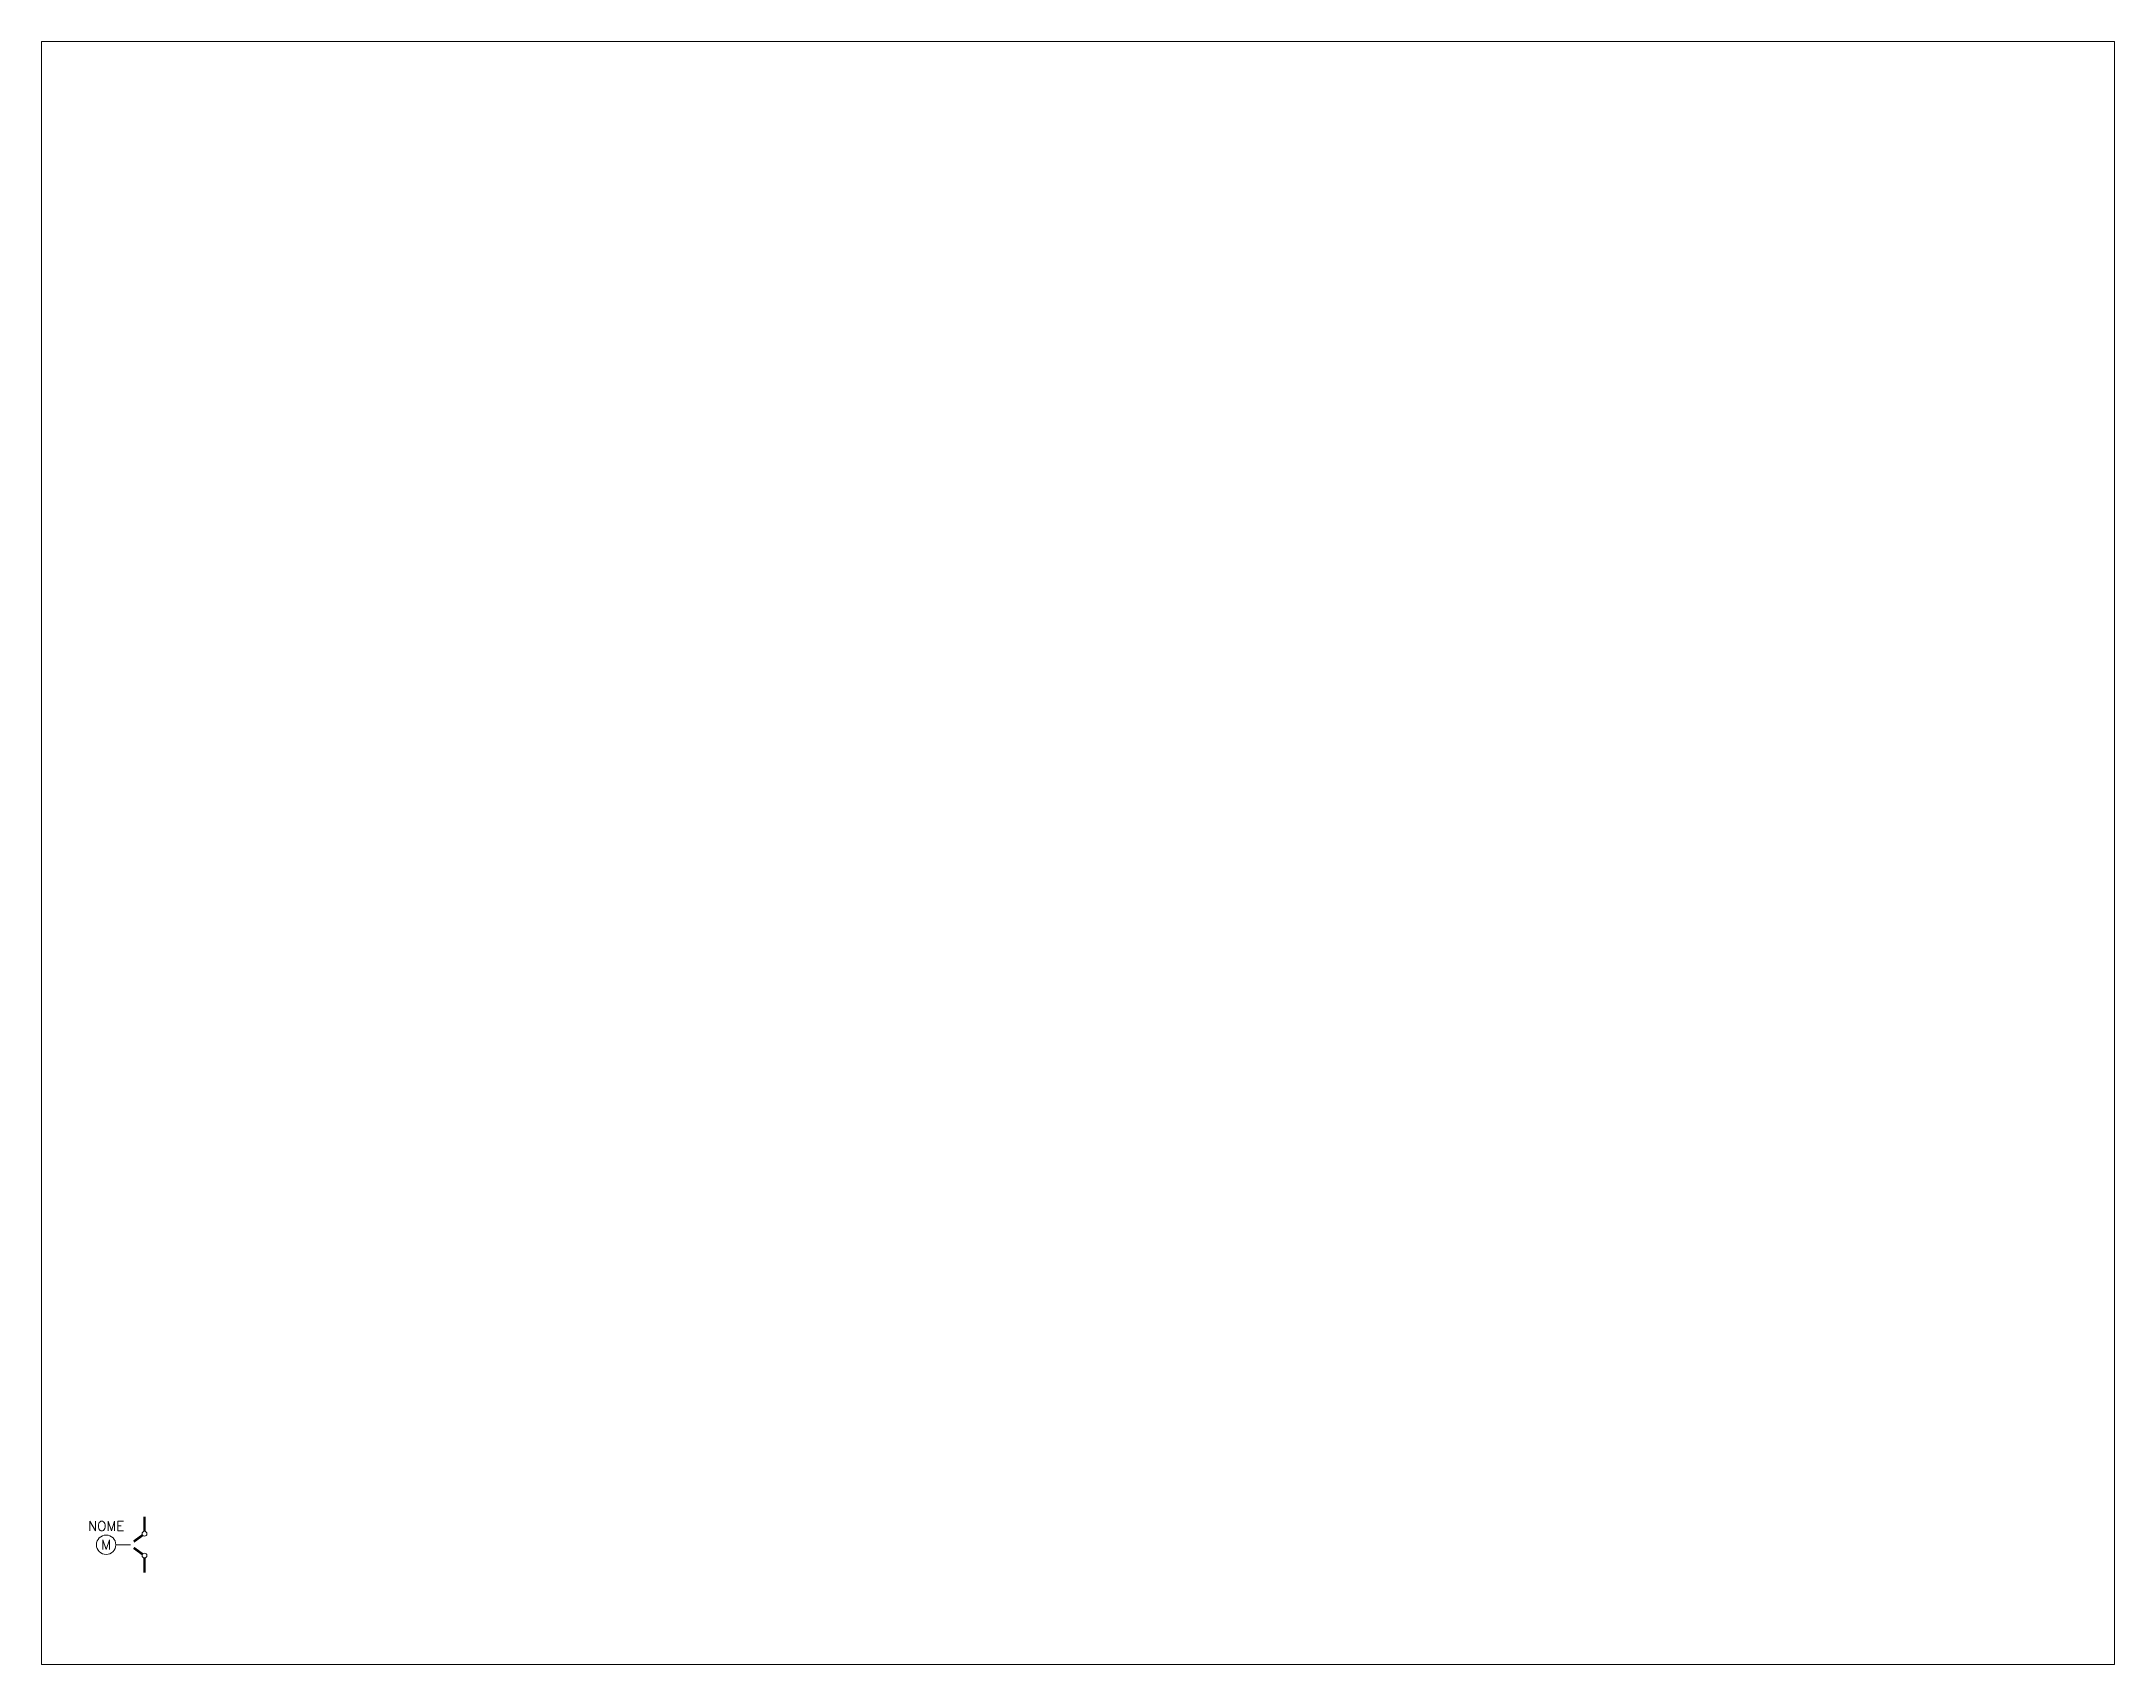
# Paper-space layout 'Layout1' of a CAD drawing. Extents: x 1.03 to 9.28, y 0.81 to 7.27.
# The model-space entities are those that its viewports show. They can reach past a viewport. Long polylines and large blocks are cut down to what shows.
import ezdxf
from ezdxf.enums import TextEntityAlignment as Align

# ---------------------------------------------------------------- set-up
doc = ezdxf.new("R2010")
doc.units = 0
doc.header["$LTSCALE"] = 10
doc.header["$MEASUREMENT"] = 0
doc.linetypes.add('DASHED', pattern=[0.75, 0.5, -0.25])
doc.layers.get('0').update_dxf_attribs({"linetype": 'CONTINUOUS'})
doc.styles.add('ROMANS', font='romans', dxfattribs={"height": 0.2})

msp = doc.modelspace()

# ---------------------------------------------------------------- linework, layer by layer
at = {"color": 5, "const_width": 0.5}
for points in [[(17.59, 8.65), (17.59, 11.65)], [(17.59, 3.15), (17.59, 0.15)]]:
    msp.add_lwpolyline(points, dxfattribs=at)
at = {"linetype": 'DASHED', "lineweight": 5, "ltscale": 0.25}
msp.add_lwpolyline([(11.69, 5.88), (14.69, 5.88)], dxfattribs=at)
at = {"color": 5, "linetype": 'Continuous', "const_width": 0.5}
for points in [[(15.38, 6.53), (17.19, 7.85)], [(15.38, 5.24), (17.19, 3.92)]]:
    msp.add_lwpolyline(points, dxfattribs=at)
at = {"color": 7, "linetype": 'Continuous', "lineweight": 5}
for centre in [(17.59, 8.15), (17.59, 3.65)]:
    msp.add_circle(centre, 0.5, dxfattribs=at)
at = {"linetype": 'Continuous', "lineweight": 5}
msp.add_circle((9.69, 5.88), 2, dxfattribs=at)

# ---------------------------------------------------------------- texts
at = {"linetype": 'Continuous', "lineweight": 5, "style": 'ROMANS'}
msp.add_text('M', height=2, dxfattribs=at).set_placement((9.69, 5.88), align=Align.MIDDLE_CENTER)
at = {"lineweight": 5, "style": 'ROMANS', "flags": 4}
msp.add_attdef('NOME', text='NOME', height=2, dxfattribs=at).set_placement((9.69, 9.73), align=Align.MIDDLE_CENTER)

psp = doc.layouts.get("Layout1")

# ---------------------------------------------------------------- viewports
at = {"layer": '0', "view_target_point": (-23.7891, -51.5)}
psp.add_viewport(center=(5.1562, 4.0382), size=(8.25, 6.461111), view_center_point=(233.7877, 200), view_height=334.634538, dxfattribs=at)

doc.saveas('drawing.dxf')
